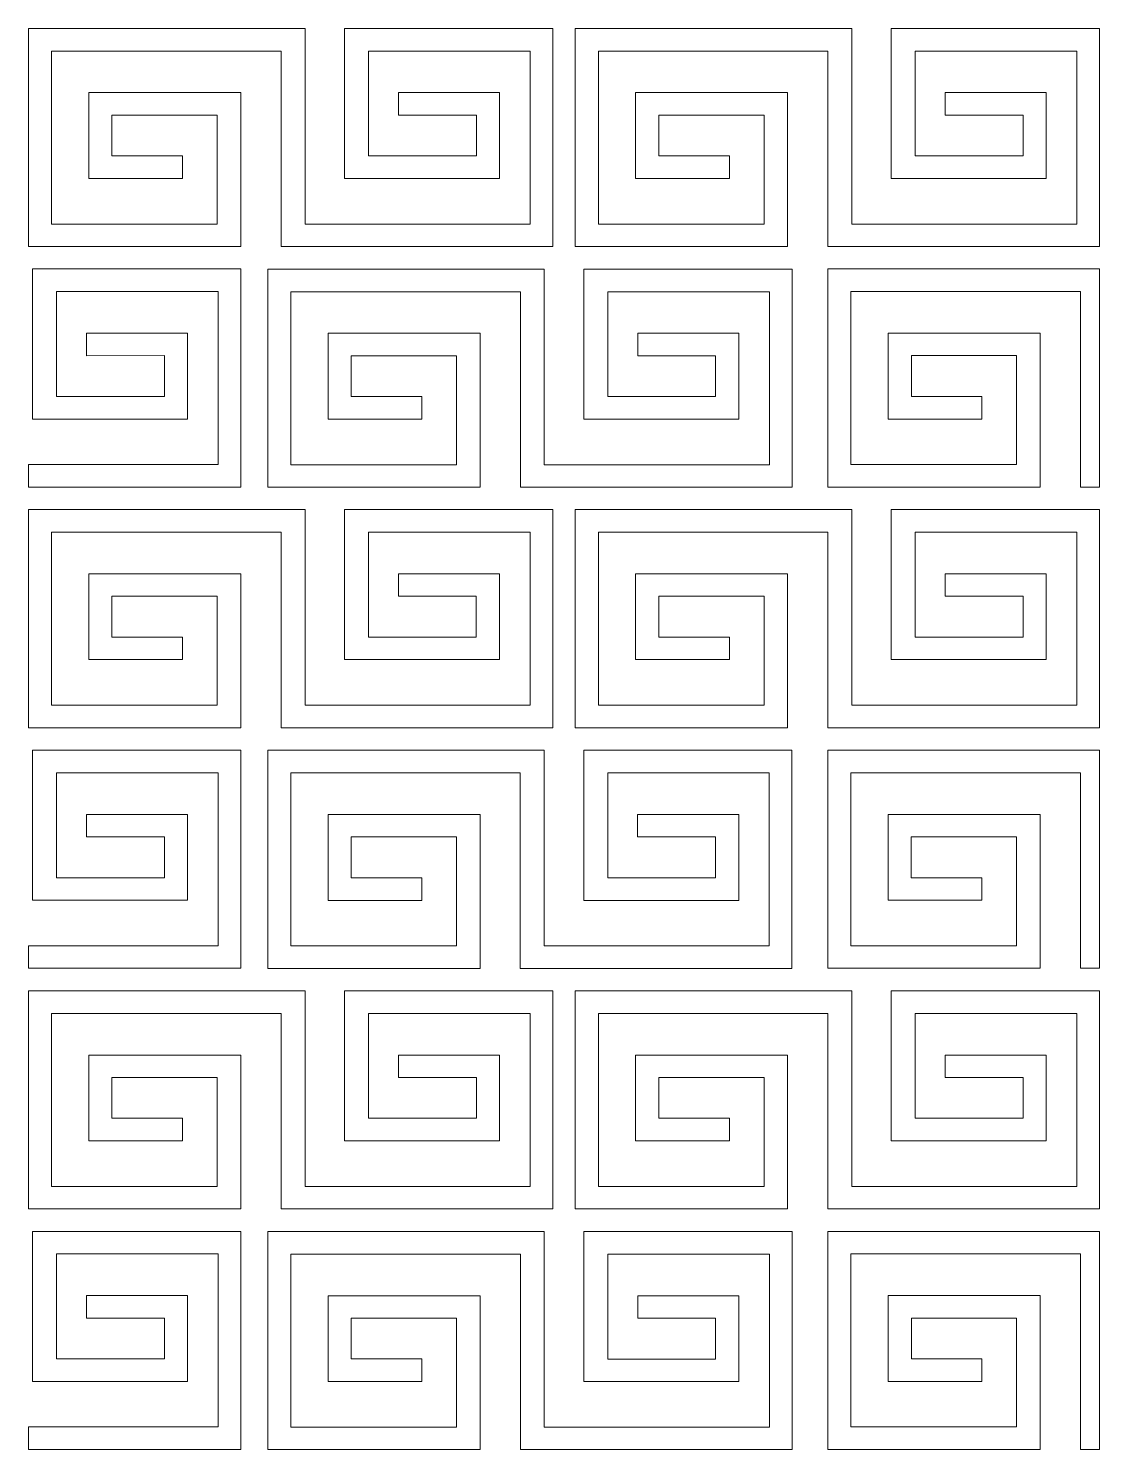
# Model space of a CAD drawing. Header units: centimetres. Extents: x -91 to 91, y -115 to 115.
# Drawn here: x 5.1 to 90.8, y 0.9 to 114.6 of the extents above; entities that cross this region are included whole.
import ezdxf

# ---------------------------------------------------------------- set-up
doc = ezdxf.new("R2010")
doc.units = ezdxf.units.CM
doc.header["$MEASUREMENT"] = 0
doc.layers.add('layer 1', color=7, linetype='Continuous')

msp = doc.modelspace()

# ---------------------------------------------------------------- linework, layer by layer
at = {"layer": 'layer 1', "color": 177, "lineweight": 9}
for points, knots in [([(17.47208, 102.60501), (17.47208, 102.60501), (17.47208, 104.40565), (17.47208, 104.40565), (17.47208, 104.40565), (17.47208, 104.40565), (11.82124, 104.40565), (11.82124, 104.40565), (11.82124, 104.40565), (11.82124, 104.40565), (11.82124, 107.67415), (11.82124, 107.67415), (11.82124, 107.67415), (11.82124, 107.67415), (20.24583, 107.67416), (20.24583, 107.67416), (20.24583, 107.67416), (20.24583, 107.67416), (20.24583, 98.95802), (20.24583, 98.95802), (20.24583, 98.95802), (20.24583, 98.95802), (6.99221, 98.95802), (6.99221, 98.95802), (6.99221, 98.95802), (6.99221, 98.95802), (6.99222, 112.80277), (6.99222, 112.80277), (6.99222, 112.80277), (6.99222, 112.80277), (25.34754, 112.80277), (25.34754, 112.80277), (25.34754, 112.80277), (25.34754, 112.80277), (25.34754, 97.15762), (25.34754, 97.15762), (25.34754, 97.15762), (25.34754, 97.15762), (47.07906, 97.15762), (47.07906, 97.15762), (47.07906, 97.15762), (47.07906, 97.15762), (47.07906, 114.60944), (47.07906, 114.60944), (47.07906, 114.60944), (47.07906, 114.60944), (30.41756, 114.60944), (30.41756, 114.60944), (30.41756, 114.60944), (30.41756, 114.60944), (30.41756, 102.60393), (30.41756, 102.60393), (30.41756, 102.60393), (30.41756, 102.60393), (42.81562, 102.60393), (42.81562, 102.60393), (42.81562, 102.60393), (42.81562, 102.60393), (42.81562, 109.47197), (42.81562, 109.47197), (42.81562, 109.47197), (42.81562, 109.47197), (34.73301, 109.47197), (34.73301, 109.47197), (34.73301, 109.47197), (34.73301, 109.47197), (34.73301, 107.67372), (34.73301, 107.67372), (34.73301, 107.67372), (34.73301, 107.67372), (40.96562, 107.67416), (40.96562, 107.67416), (40.96562, 107.67416), (40.96562, 107.67416), (40.96579, 104.4054), (40.96579, 104.4054), (40.96579, 104.4054), (40.96579, 104.4054), (32.3355, 104.4054), (32.3355, 104.4054), (32.3355, 104.4054), (32.3355, 104.4054), (32.33549, 112.80206), (32.33549, 112.80206), (32.33549, 112.80206), (32.33549, 112.80206), (45.2639, 112.80206), (45.2639, 112.80206), (45.2639, 112.80206), (45.2639, 112.80206), (45.26389, 98.95856), (45.26389, 98.95856), (45.26389, 98.95856), (45.26389, 98.95856), (27.26526, 98.95843), (27.26526, 98.95843), (27.26526, 98.95843), (27.26526, 98.95843), (27.26526, 114.60917), (27.26526, 114.60917), (27.26526, 114.60917), (27.26526, 114.60917), (5.14299, 114.60939), (5.14299, 114.60939), (5.14299, 114.60939), (5.14299, 114.60939), (5.14299, 97.16004), (5.14299, 97.16004), (5.14299, 97.16004), (5.14299, 97.16004), (22.12851, 97.15977), (22.12851, 97.15977), (22.12851, 97.15977), (22.12851, 97.15977), (22.12851, 109.47105), (22.12851, 109.47105), (22.12851, 109.47105), (22.12851, 109.47105), (9.97192, 109.47197), (9.97192, 109.47197), (9.97192, 109.47197), (9.97192, 109.47197), (9.97192, 102.60393), (9.97192, 102.60393), (9.97192, 102.60393), (9.97192, 102.60393), (17.47208, 102.60501), (17.47208, 102.60501)], [0, 0, 0, 0, 0.03030303, 0.03030303, 0.03030303, 0.03030303, 0.060606061, 0.060606061, 0.060606061, 0.060606061, 0.090909091, 0.090909091, 0.090909091, 0.090909091, 0.121212121, 0.121212121, 0.121212121, 0.121212121, 0.151515152, 0.151515152, 0.151515152, 0.151515152, 0.181818182, 0.181818182, 0.181818182, 0.181818182, 0.212121212, 0.212121212, 0.212121212, 0.212121212, 0.242424242, 0.242424242, 0.242424242, 0.242424242, 0.272727273, 0.272727273, 0.272727273, 0.272727273, 0.303030303, 0.303030303, 0.303030303, 0.303030303, 0.333333333, 0.333333333, 0.333333333, 0.333333333, 0.363636364, 0.363636364, 0.363636364, 0.363636364, 0.393939394, 0.393939394, 0.393939394, 0.393939394, 0.424242424, 0.424242424, 0.424242424, 0.424242424, 0.454545455, 0.454545455, 0.454545455, 0.454545455, 0.484848485, 0.484848485, 0.484848485, 0.484848485, 0.515151515, 0.515151515, 0.515151515, 0.515151515, 0.545454545, 0.545454545, 0.545454545, 0.545454545, 0.575757576, 0.575757576, 0.575757576, 0.575757576, 0.606060606, 0.606060606, 0.606060606, 0.606060606, 0.636363636, 0.636363636, 0.636363636, 0.636363636, 0.666666667, 0.666666667, 0.666666667, 0.666666667, 0.696969697, 0.696969697, 0.696969697, 0.696969697, 0.727272727, 0.727272727, 0.727272727, 0.727272727, 0.757575758, 0.757575758, 0.757575758, 0.757575758, 0.787878788, 0.787878788, 0.787878788, 0.787878788, 0.818181818, 0.818181818, 0.818181818, 0.818181818, 0.848484848, 0.848484848, 0.848484848, 0.848484848, 0.878787879, 0.878787879, 0.878787879, 0.878787879, 0.909090909, 0.909090909, 0.909090909, 0.909090909, 0.939393939, 0.939393939, 0.939393939, 0.939393939, 1, 1, 1, 1]), ([(61.20765, 102.60501), (61.20765, 102.60501), (61.20765, 104.40565), (61.20765, 104.40565), (61.20765, 104.40565), (61.20765, 104.40565), (55.55681, 104.40565), (55.55681, 104.40565), (55.55681, 104.40565), (55.55681, 104.40565), (55.55681, 107.67415), (55.55681, 107.67415), (55.55681, 107.67415), (55.55681, 107.67415), (63.9814, 107.67416), (63.9814, 107.67416), (63.9814, 107.67416), (63.9814, 107.67416), (63.9814, 98.95802), (63.9814, 98.95802), (63.9814, 98.95802), (63.9814, 98.95802), (50.72778, 98.95802), (50.72778, 98.95802), (50.72778, 98.95802), (50.72778, 98.95802), (50.72779, 112.80277), (50.72779, 112.80277), (50.72779, 112.80277), (50.72779, 112.80277), (69.08311, 112.80277), (69.08311, 112.80277), (69.08311, 112.80277), (69.08311, 112.80277), (69.08311, 97.15762), (69.08311, 97.15762), (69.08311, 97.15762), (69.08311, 97.15762), (90.81463, 97.15762), (90.81463, 97.15762), (90.81463, 97.15762), (90.81463, 97.15762), (90.81463, 114.60944), (90.81463, 114.60944), (90.81463, 114.60944), (90.81463, 114.60944), (74.15313, 114.60944), (74.15313, 114.60944), (74.15313, 114.60944), (74.15313, 114.60944), (74.15313, 102.60393), (74.15313, 102.60393), (74.15313, 102.60393), (74.15313, 102.60393), (86.55119, 102.60393), (86.55119, 102.60393), (86.55119, 102.60393), (86.55119, 102.60393), (86.55119, 109.47197), (86.55119, 109.47197), (86.55119, 109.47197), (86.55119, 109.47197), (78.46858, 109.47197), (78.46858, 109.47197), (78.46858, 109.47197), (78.46858, 109.47197), (78.46858, 107.67372), (78.46858, 107.67372), (78.46858, 107.67372), (78.46858, 107.67372), (84.70119, 107.67416), (84.70119, 107.67416), (84.70119, 107.67416), (84.70119, 107.67416), (84.70136, 104.4054), (84.70136, 104.4054), (84.70136, 104.4054), (84.70136, 104.4054), (76.07107, 104.4054), (76.07107, 104.4054), (76.07107, 104.4054), (76.07107, 104.4054), (76.07106, 112.80206), (76.07106, 112.80206), (76.07106, 112.80206), (76.07106, 112.80206), (88.99947, 112.80206), (88.99947, 112.80206), (88.99947, 112.80206), (88.99947, 112.80206), (88.99946, 98.95856), (88.99946, 98.95856), (88.99946, 98.95856), (88.99946, 98.95856), (71.00083, 98.95843), (71.00083, 98.95843), (71.00083, 98.95843), (71.00083, 98.95843), (71.00083, 114.60917), (71.00083, 114.60917), (71.00083, 114.60917), (71.00083, 114.60917), (48.87856, 114.60939), (48.87856, 114.60939), (48.87856, 114.60939), (48.87856, 114.60939), (48.87856, 97.16004), (48.87856, 97.16004), (48.87856, 97.16004), (48.87856, 97.16004), (65.86408, 97.15977), (65.86408, 97.15977), (65.86408, 97.15977), (65.86408, 97.15977), (65.86408, 109.47105), (65.86408, 109.47105), (65.86408, 109.47105), (65.86408, 109.47105), (53.70749, 109.47197), (53.70749, 109.47197), (53.70749, 109.47197), (53.70749, 109.47197), (53.70749, 102.60393), (53.70749, 102.60393), (53.70749, 102.60393), (53.70749, 102.60393), (61.20765, 102.60501), (61.20765, 102.60501)], [0, 0, 0, 0, 0.03030303, 0.03030303, 0.03030303, 0.03030303, 0.060606061, 0.060606061, 0.060606061, 0.060606061, 0.090909091, 0.090909091, 0.090909091, 0.090909091, 0.121212121, 0.121212121, 0.121212121, 0.121212121, 0.151515152, 0.151515152, 0.151515152, 0.151515152, 0.181818182, 0.181818182, 0.181818182, 0.181818182, 0.212121212, 0.212121212, 0.212121212, 0.212121212, 0.242424242, 0.242424242, 0.242424242, 0.242424242, 0.272727273, 0.272727273, 0.272727273, 0.272727273, 0.303030303, 0.303030303, 0.303030303, 0.303030303, 0.333333333, 0.333333333, 0.333333333, 0.333333333, 0.363636364, 0.363636364, 0.363636364, 0.363636364, 0.393939394, 0.393939394, 0.393939394, 0.393939394, 0.424242424, 0.424242424, 0.424242424, 0.424242424, 0.454545455, 0.454545455, 0.454545455, 0.454545455, 0.484848485, 0.484848485, 0.484848485, 0.484848485, 0.515151515, 0.515151515, 0.515151515, 0.515151515, 0.545454545, 0.545454545, 0.545454545, 0.545454545, 0.575757576, 0.575757576, 0.575757576, 0.575757576, 0.606060606, 0.606060606, 0.606060606, 0.606060606, 0.636363636, 0.636363636, 0.636363636, 0.636363636, 0.666666667, 0.666666667, 0.666666667, 0.666666667, 0.696969697, 0.696969697, 0.696969697, 0.696969697, 0.727272727, 0.727272727, 0.727272727, 0.727272727, 0.757575758, 0.757575758, 0.757575758, 0.757575758, 0.787878788, 0.787878788, 0.787878788, 0.787878788, 0.818181818, 0.818181818, 0.818181818, 0.818181818, 0.848484848, 0.848484848, 0.848484848, 0.848484848, 0.878787879, 0.878787879, 0.878787879, 0.878787879, 0.909090909, 0.909090909, 0.909090909, 0.909090909, 0.939393939, 0.939393939, 0.939393939, 0.939393939, 1, 1, 1, 1]), ([(5.14661, 79.70929), (5.14661, 79.70929), (5.14505, 77.89907), (5.14505, 77.89907), (5.14505, 77.89907), (5.14505, 77.89907), (22.13826, 77.90727), (22.13826, 77.90727), (22.13826, 77.90727), (22.13826, 77.90727), (22.13826, 95.35909), (22.13826, 95.35909), (22.13826, 95.35909), (22.13826, 95.35909), (5.47676, 95.35909), (5.47676, 95.35909), (5.47676, 95.35909), (5.47676, 95.35909), (5.47676, 83.35358), (5.47676, 83.35358), (5.47676, 83.35358), (5.47676, 83.35358), (17.87482, 83.35358), (17.87482, 83.35358), (17.87482, 83.35358), (17.87482, 83.35358), (17.87482, 90.22162), (17.87482, 90.22162), (17.87482, 90.22162), (17.87482, 90.22162), (9.79221, 90.22162), (9.79221, 90.22162), (9.79221, 90.22162), (9.79221, 90.22162), (9.79221, 88.42337), (9.79221, 88.42337), (9.79221, 88.42337), (9.79221, 88.42337), (16.02482, 88.42381), (16.02482, 88.42381), (16.02482, 88.42381), (16.02482, 88.42381), (16.02499, 85.15505), (16.02499, 85.15505), (16.02499, 85.15505), (16.02499, 85.15505), (7.3947, 85.15505), (7.3947, 85.15505), (7.3947, 85.15505), (7.3947, 85.15505), (7.39469, 93.55171), (7.39469, 93.55171), (7.39469, 93.55171), (7.39469, 93.55171), (20.3231, 93.55171), (20.3231, 93.55171), (20.3231, 93.55171), (20.3231, 93.55171), (20.32309, 79.70821), (20.32309, 79.70821), (20.32309, 79.70821), (20.32309, 79.70821), (5.14661, 79.70929), (5.14661, 79.70929)], [0, 0, 0, 0, 0.058823529, 0.058823529, 0.058823529, 0.058823529, 0.117647059, 0.117647059, 0.117647059, 0.117647059, 0.176470588, 0.176470588, 0.176470588, 0.176470588, 0.235294118, 0.235294118, 0.235294118, 0.235294118, 0.294117647, 0.294117647, 0.294117647, 0.294117647, 0.352941176, 0.352941176, 0.352941176, 0.352941176, 0.411764706, 0.411764706, 0.411764706, 0.411764706, 0.470588235, 0.470588235, 0.470588235, 0.470588235, 0.529411765, 0.529411765, 0.529411765, 0.529411765, 0.588235294, 0.588235294, 0.588235294, 0.588235294, 0.647058824, 0.647058824, 0.647058824, 0.647058824, 0.705882353, 0.705882353, 0.705882353, 0.705882353, 0.764705882, 0.764705882, 0.764705882, 0.764705882, 0.823529412, 0.823529412, 0.823529412, 0.823529412, 0.882352941, 0.882352941, 0.882352941, 0.882352941, 1, 1, 1, 1]), ([(36.60995, 83.34578), (36.60995, 83.34578), (36.60995, 85.14642), (36.60995, 85.14642), (36.60995, 85.14642), (36.60995, 85.14642), (30.95911, 85.14642), (30.95911, 85.14642), (30.95911, 85.14642), (30.95911, 85.14642), (30.95911, 88.41492), (30.95911, 88.41492), (30.95911, 88.41492), (30.95911, 88.41492), (39.3837, 88.41493), (39.3837, 88.41493), (39.3837, 88.41493), (39.3837, 88.41493), (39.3837, 79.69879), (39.3837, 79.69879), (39.3837, 79.69879), (39.3837, 79.69879), (26.13008, 79.69879), (26.13008, 79.69879), (26.13008, 79.69879), (26.13008, 79.69879), (26.13009, 93.54354), (26.13009, 93.54354), (26.13009, 93.54354), (26.13009, 93.54354), (44.48541, 93.54354), (44.48541, 93.54354), (44.48541, 93.54354), (44.48541, 93.54354), (44.48541, 77.89839), (44.48541, 77.89839), (44.48541, 77.89839), (44.48541, 77.89839), (66.21693, 77.89839), (66.21693, 77.89839), (66.21693, 77.89839), (66.21693, 77.89839), (66.21693, 95.35021), (66.21693, 95.35021), (66.21693, 95.35021), (66.21693, 95.35021), (49.55543, 95.35021), (49.55543, 95.35021), (49.55543, 95.35021), (49.55543, 95.35021), (49.55543, 83.3447), (49.55543, 83.3447), (49.55543, 83.3447), (49.55543, 83.3447), (61.95349, 83.3447), (61.95349, 83.3447), (61.95349, 83.3447), (61.95349, 83.3447), (61.95349, 90.21274), (61.95349, 90.21274), (61.95349, 90.21274), (61.95349, 90.21274), (53.87088, 90.21274), (53.87088, 90.21274), (53.87088, 90.21274), (53.87088, 90.21274), (53.87088, 88.41449), (53.87088, 88.41449), (53.87088, 88.41449), (53.87088, 88.41449), (60.10349, 88.41493), (60.10349, 88.41493), (60.10349, 88.41493), (60.10349, 88.41493), (60.10366, 85.14617), (60.10366, 85.14617), (60.10366, 85.14617), (60.10366, 85.14617), (51.47337, 85.14617), (51.47337, 85.14617), (51.47337, 85.14617), (51.47337, 85.14617), (51.47336, 93.54283), (51.47336, 93.54283), (51.47336, 93.54283), (51.47336, 93.54283), (64.40177, 93.54283), (64.40177, 93.54283), (64.40177, 93.54283), (64.40177, 93.54283), (64.40176, 79.69933), (64.40176, 79.69933), (64.40176, 79.69933), (64.40176, 79.69933), (46.40313, 79.6992), (46.40313, 79.6992), (46.40313, 79.6992), (46.40313, 79.6992), (46.40313, 95.34994), (46.40313, 95.34994), (46.40313, 95.34994), (46.40313, 95.34994), (24.28086, 95.35016), (24.28086, 95.35016), (24.28086, 95.35016), (24.28086, 95.35016), (24.28086, 77.90081), (24.28086, 77.90081), (24.28086, 77.90081), (24.28086, 77.90081), (41.26638, 77.90054), (41.26638, 77.90054), (41.26638, 77.90054), (41.26638, 77.90054), (41.26638, 90.21182), (41.26638, 90.21182), (41.26638, 90.21182), (41.26638, 90.21182), (29.10979, 90.21274), (29.10979, 90.21274), (29.10979, 90.21274), (29.10979, 90.21274), (29.10979, 83.3447), (29.10979, 83.3447), (29.10979, 83.3447), (29.10979, 83.3447), (36.60995, 83.34578), (36.60995, 83.34578)], [0, 0, 0, 0, 0.03030303, 0.03030303, 0.03030303, 0.03030303, 0.060606061, 0.060606061, 0.060606061, 0.060606061, 0.090909091, 0.090909091, 0.090909091, 0.090909091, 0.121212121, 0.121212121, 0.121212121, 0.121212121, 0.151515152, 0.151515152, 0.151515152, 0.151515152, 0.181818182, 0.181818182, 0.181818182, 0.181818182, 0.212121212, 0.212121212, 0.212121212, 0.212121212, 0.242424242, 0.242424242, 0.242424242, 0.242424242, 0.272727273, 0.272727273, 0.272727273, 0.272727273, 0.303030303, 0.303030303, 0.303030303, 0.303030303, 0.333333333, 0.333333333, 0.333333333, 0.333333333, 0.363636364, 0.363636364, 0.363636364, 0.363636364, 0.393939394, 0.393939394, 0.393939394, 0.393939394, 0.424242424, 0.424242424, 0.424242424, 0.424242424, 0.454545455, 0.454545455, 0.454545455, 0.454545455, 0.484848485, 0.484848485, 0.484848485, 0.484848485, 0.515151515, 0.515151515, 0.515151515, 0.515151515, 0.545454545, 0.545454545, 0.545454545, 0.545454545, 0.575757576, 0.575757576, 0.575757576, 0.575757576, 0.606060606, 0.606060606, 0.606060606, 0.606060606, 0.636363636, 0.636363636, 0.636363636, 0.636363636, 0.666666667, 0.666666667, 0.666666667, 0.666666667, 0.696969697, 0.696969697, 0.696969697, 0.696969697, 0.727272727, 0.727272727, 0.727272727, 0.727272727, 0.757575758, 0.757575758, 0.757575758, 0.757575758, 0.787878788, 0.787878788, 0.787878788, 0.787878788, 0.818181818, 0.818181818, 0.818181818, 0.818181818, 0.848484848, 0.848484848, 0.848484848, 0.848484848, 0.878787879, 0.878787879, 0.878787879, 0.878787879, 0.909090909, 0.909090909, 0.909090909, 0.909090909, 0.939393939, 0.939393939, 0.939393939, 0.939393939, 1, 1, 1, 1]), ([(90.81513, 95.35887), (90.81513, 95.35887), (69.0813, 95.35909), (69.0813, 95.35909), (69.0813, 95.35909), (69.0813, 95.35909), (69.0813, 77.90974), (69.0813, 77.90974), (69.0813, 77.90974), (69.0813, 77.90974), (86.06682, 77.90947), (86.06682, 77.90947), (86.06682, 77.90947), (86.06682, 77.90947), (86.06682, 90.22075), (86.06682, 90.22075), (86.06682, 90.22075), (86.06682, 90.22075), (73.91023, 90.22167), (73.91023, 90.22167), (73.91023, 90.22167), (73.91023, 90.22167), (73.91023, 83.35363), (73.91023, 83.35363), (73.91023, 83.35363), (73.91023, 83.35363), (81.41039, 83.35471), (81.41039, 83.35471), (81.41039, 83.35471), (81.41039, 83.35471), (81.41039, 85.15535), (81.41039, 85.15535), (81.41039, 85.15535), (81.41039, 85.15535), (75.75955, 85.15535), (75.75955, 85.15535), (75.75955, 85.15535), (75.75955, 85.15535), (75.75955, 88.42385), (75.75955, 88.42385), (75.75955, 88.42385), (75.75955, 88.42385), (84.18414, 88.42386), (84.18414, 88.42386), (84.18414, 88.42386), (84.18414, 88.42386), (84.18414, 79.70772), (84.18414, 79.70772), (84.18414, 79.70772), (84.18414, 79.70772), (70.93052, 79.70772), (70.93052, 79.70772), (70.93052, 79.70772), (70.93052, 79.70772), (70.93053, 93.55247), (70.93053, 93.55247), (70.93053, 93.55247), (70.93053, 93.55247), (89.28585, 93.55247), (89.28585, 93.55247), (89.28585, 93.55247), (89.28585, 93.55247), (89.28585, 77.90732), (89.28585, 77.90732), (89.28585, 77.90732), (89.28585, 77.90732), (90.81463, 77.90732), (90.81463, 77.90732), (90.81463, 77.90732), (90.81463, 77.90732), (90.81513, 95.35887), (90.81513, 95.35887)], [0, 0, 0, 0, 0.052631579, 0.052631579, 0.052631579, 0.052631579, 0.105263158, 0.105263158, 0.105263158, 0.105263158, 0.157894737, 0.157894737, 0.157894737, 0.157894737, 0.210526316, 0.210526316, 0.210526316, 0.210526316, 0.263157895, 0.263157895, 0.263157895, 0.263157895, 0.315789474, 0.315789474, 0.315789474, 0.315789474, 0.368421053, 0.368421053, 0.368421053, 0.368421053, 0.421052632, 0.421052632, 0.421052632, 0.421052632, 0.473684211, 0.473684211, 0.473684211, 0.473684211, 0.526315789, 0.526315789, 0.526315789, 0.526315789, 0.578947368, 0.578947368, 0.578947368, 0.578947368, 0.631578947, 0.631578947, 0.631578947, 0.631578947, 0.684210526, 0.684210526, 0.684210526, 0.684210526, 0.736842105, 0.736842105, 0.736842105, 0.736842105, 0.789473684, 0.789473684, 0.789473684, 0.789473684, 0.842105263, 0.842105263, 0.842105263, 0.842105263, 0.894736842, 0.894736842, 0.894736842, 0.894736842, 1, 1, 1, 1]), ([(17.46894, 64.09899), (17.46894, 64.09899), (17.46894, 65.89963), (17.46894, 65.89963), (17.46894, 65.89963), (17.46894, 65.89963), (11.8181, 65.89963), (11.8181, 65.89963), (11.8181, 65.89963), (11.8181, 65.89963), (11.8181, 69.16813), (11.8181, 69.16813), (11.8181, 69.16813), (11.8181, 69.16813), (20.24269, 69.16814), (20.24269, 69.16814), (20.24269, 69.16814), (20.24269, 69.16814), (20.24269, 60.452), (20.24269, 60.452), (20.24269, 60.452), (20.24269, 60.452), (6.98907, 60.452), (6.98907, 60.452), (6.98907, 60.452), (6.98907, 60.452), (6.98908, 74.29675), (6.98908, 74.29675), (6.98908, 74.29675), (6.98908, 74.29675), (25.3444, 74.29675), (25.3444, 74.29675), (25.3444, 74.29675), (25.3444, 74.29675), (25.3444, 58.6516), (25.3444, 58.6516), (25.3444, 58.6516), (25.3444, 58.6516), (47.07592, 58.6516), (47.07592, 58.6516), (47.07592, 58.6516), (47.07592, 58.6516), (47.07592, 76.10342), (47.07592, 76.10342), (47.07592, 76.10342), (47.07592, 76.10342), (30.41442, 76.10342), (30.41442, 76.10342), (30.41442, 76.10342), (30.41442, 76.10342), (30.41442, 64.09791), (30.41442, 64.09791), (30.41442, 64.09791), (30.41442, 64.09791), (42.81248, 64.09791), (42.81248, 64.09791), (42.81248, 64.09791), (42.81248, 64.09791), (42.81248, 70.96595), (42.81248, 70.96595), (42.81248, 70.96595), (42.81248, 70.96595), (34.72987, 70.96595), (34.72987, 70.96595), (34.72987, 70.96595), (34.72987, 70.96595), (34.72987, 69.1677), (34.72987, 69.1677), (34.72987, 69.1677), (34.72987, 69.1677), (40.96248, 69.16814), (40.96248, 69.16814), (40.96248, 69.16814), (40.96248, 69.16814), (40.96265, 65.89938), (40.96265, 65.89938), (40.96265, 65.89938), (40.96265, 65.89938), (32.33236, 65.89938), (32.33236, 65.89938), (32.33236, 65.89938), (32.33236, 65.89938), (32.33235, 74.29604), (32.33235, 74.29604), (32.33235, 74.29604), (32.33235, 74.29604), (45.26076, 74.29604), (45.26076, 74.29604), (45.26076, 74.29604), (45.26076, 74.29604), (45.26075, 60.45254), (45.26075, 60.45254), (45.26075, 60.45254), (45.26075, 60.45254), (27.26212, 60.45241), (27.26212, 60.45241), (27.26212, 60.45241), (27.26212, 60.45241), (27.26212, 76.10315), (27.26212, 76.10315), (27.26212, 76.10315), (27.26212, 76.10315), (5.13985, 76.10337), (5.13985, 76.10337), (5.13985, 76.10337), (5.13985, 76.10337), (5.13985, 58.65402), (5.13985, 58.65402), (5.13985, 58.65402), (5.13985, 58.65402), (22.12537, 58.65375), (22.12537, 58.65375), (22.12537, 58.65375), (22.12537, 58.65375), (22.12537, 70.96503), (22.12537, 70.96503), (22.12537, 70.96503), (22.12537, 70.96503), (9.96878, 70.96595), (9.96878, 70.96595), (9.96878, 70.96595), (9.96878, 70.96595), (9.96878, 64.09791), (9.96878, 64.09791), (9.96878, 64.09791), (9.96878, 64.09791), (17.46894, 64.09899), (17.46894, 64.09899)], [0, 0, 0, 0, 0.03030303, 0.03030303, 0.03030303, 0.03030303, 0.060606061, 0.060606061, 0.060606061, 0.060606061, 0.090909091, 0.090909091, 0.090909091, 0.090909091, 0.121212121, 0.121212121, 0.121212121, 0.121212121, 0.151515152, 0.151515152, 0.151515152, 0.151515152, 0.181818182, 0.181818182, 0.181818182, 0.181818182, 0.212121212, 0.212121212, 0.212121212, 0.212121212, 0.242424242, 0.242424242, 0.242424242, 0.242424242, 0.272727273, 0.272727273, 0.272727273, 0.272727273, 0.303030303, 0.303030303, 0.303030303, 0.303030303, 0.333333333, 0.333333333, 0.333333333, 0.333333333, 0.363636364, 0.363636364, 0.363636364, 0.363636364, 0.393939394, 0.393939394, 0.393939394, 0.393939394, 0.424242424, 0.424242424, 0.424242424, 0.424242424, 0.454545455, 0.454545455, 0.454545455, 0.454545455, 0.484848485, 0.484848485, 0.484848485, 0.484848485, 0.515151515, 0.515151515, 0.515151515, 0.515151515, 0.545454545, 0.545454545, 0.545454545, 0.545454545, 0.575757576, 0.575757576, 0.575757576, 0.575757576, 0.606060606, 0.606060606, 0.606060606, 0.606060606, 0.636363636, 0.636363636, 0.636363636, 0.636363636, 0.666666667, 0.666666667, 0.666666667, 0.666666667, 0.696969697, 0.696969697, 0.696969697, 0.696969697, 0.727272727, 0.727272727, 0.727272727, 0.727272727, 0.757575758, 0.757575758, 0.757575758, 0.757575758, 0.787878788, 0.787878788, 0.787878788, 0.787878788, 0.818181818, 0.818181818, 0.818181818, 0.818181818, 0.848484848, 0.848484848, 0.848484848, 0.848484848, 0.878787879, 0.878787879, 0.878787879, 0.878787879, 0.909090909, 0.909090909, 0.909090909, 0.909090909, 0.939393939, 0.939393939, 0.939393939, 0.939393939, 1, 1, 1, 1]), ([(61.20451, 64.09899), (61.20451, 64.09899), (61.20451, 65.89963), (61.20451, 65.89963), (61.20451, 65.89963), (61.20451, 65.89963), (55.55367, 65.89963), (55.55367, 65.89963), (55.55367, 65.89963), (55.55367, 65.89963), (55.55367, 69.16813), (55.55367, 69.16813), (55.55367, 69.16813), (55.55367, 69.16813), (63.97826, 69.16814), (63.97826, 69.16814), (63.97826, 69.16814), (63.97826, 69.16814), (63.97826, 60.452), (63.97826, 60.452), (63.97826, 60.452), (63.97826, 60.452), (50.72464, 60.452), (50.72464, 60.452), (50.72464, 60.452), (50.72464, 60.452), (50.72465, 74.29675), (50.72465, 74.29675), (50.72465, 74.29675), (50.72465, 74.29675), (69.07997, 74.29675), (69.07997, 74.29675), (69.07997, 74.29675), (69.07997, 74.29675), (69.07997, 58.6516), (69.07997, 58.6516), (69.07997, 58.6516), (69.07997, 58.6516), (90.81149, 58.6516), (90.81149, 58.6516), (90.81149, 58.6516), (90.81149, 58.6516), (90.81149, 76.10342), (90.81149, 76.10342), (90.81149, 76.10342), (90.81149, 76.10342), (74.14999, 76.10342), (74.14999, 76.10342), (74.14999, 76.10342), (74.14999, 76.10342), (74.14999, 64.09791), (74.14999, 64.09791), (74.14999, 64.09791), (74.14999, 64.09791), (86.54805, 64.09791), (86.54805, 64.09791), (86.54805, 64.09791), (86.54805, 64.09791), (86.54805, 70.96595), (86.54805, 70.96595), (86.54805, 70.96595), (86.54805, 70.96595), (78.46544, 70.96595), (78.46544, 70.96595), (78.46544, 70.96595), (78.46544, 70.96595), (78.46544, 69.1677), (78.46544, 69.1677), (78.46544, 69.1677), (78.46544, 69.1677), (84.69805, 69.16814), (84.69805, 69.16814), (84.69805, 69.16814), (84.69805, 69.16814), (84.69822, 65.89938), (84.69822, 65.89938), (84.69822, 65.89938), (84.69822, 65.89938), (76.06793, 65.89938), (76.06793, 65.89938), (76.06793, 65.89938), (76.06793, 65.89938), (76.06792, 74.29604), (76.06792, 74.29604), (76.06792, 74.29604), (76.06792, 74.29604), (88.99633, 74.29604), (88.99633, 74.29604), (88.99633, 74.29604), (88.99633, 74.29604), (88.99632, 60.45254), (88.99632, 60.45254), (88.99632, 60.45254), (88.99632, 60.45254), (70.99769, 60.45241), (70.99769, 60.45241), (70.99769, 60.45241), (70.99769, 60.45241), (70.99769, 76.10315), (70.99769, 76.10315), (70.99769, 76.10315), (70.99769, 76.10315), (48.87542, 76.10337), (48.87542, 76.10337), (48.87542, 76.10337), (48.87542, 76.10337), (48.87542, 58.65402), (48.87542, 58.65402), (48.87542, 58.65402), (48.87542, 58.65402), (65.86094, 58.65375), (65.86094, 58.65375), (65.86094, 58.65375), (65.86094, 58.65375), (65.86094, 70.96503), (65.86094, 70.96503), (65.86094, 70.96503), (65.86094, 70.96503), (53.70435, 70.96595), (53.70435, 70.96595), (53.70435, 70.96595), (53.70435, 70.96595), (53.70435, 64.09791), (53.70435, 64.09791), (53.70435, 64.09791), (53.70435, 64.09791), (61.20451, 64.09899), (61.20451, 64.09899)], [0, 0, 0, 0, 0.03030303, 0.03030303, 0.03030303, 0.03030303, 0.060606061, 0.060606061, 0.060606061, 0.060606061, 0.090909091, 0.090909091, 0.090909091, 0.090909091, 0.121212121, 0.121212121, 0.121212121, 0.121212121, 0.151515152, 0.151515152, 0.151515152, 0.151515152, 0.181818182, 0.181818182, 0.181818182, 0.181818182, 0.212121212, 0.212121212, 0.212121212, 0.212121212, 0.242424242, 0.242424242, 0.242424242, 0.242424242, 0.272727273, 0.272727273, 0.272727273, 0.272727273, 0.303030303, 0.303030303, 0.303030303, 0.303030303, 0.333333333, 0.333333333, 0.333333333, 0.333333333, 0.363636364, 0.363636364, 0.363636364, 0.363636364, 0.393939394, 0.393939394, 0.393939394, 0.393939394, 0.424242424, 0.424242424, 0.424242424, 0.424242424, 0.454545455, 0.454545455, 0.454545455, 0.454545455, 0.484848485, 0.484848485, 0.484848485, 0.484848485, 0.515151515, 0.515151515, 0.515151515, 0.515151515, 0.545454545, 0.545454545, 0.545454545, 0.545454545, 0.575757576, 0.575757576, 0.575757576, 0.575757576, 0.606060606, 0.606060606, 0.606060606, 0.606060606, 0.636363636, 0.636363636, 0.636363636, 0.636363636, 0.666666667, 0.666666667, 0.666666667, 0.666666667, 0.696969697, 0.696969697, 0.696969697, 0.696969697, 0.727272727, 0.727272727, 0.727272727, 0.727272727, 0.757575758, 0.757575758, 0.757575758, 0.757575758, 0.787878788, 0.787878788, 0.787878788, 0.787878788, 0.818181818, 0.818181818, 0.818181818, 0.818181818, 0.848484848, 0.848484848, 0.848484848, 0.848484848, 0.878787879, 0.878787879, 0.878787879, 0.878787879, 0.909090909, 0.909090909, 0.909090909, 0.909090909, 0.939393939, 0.939393939, 0.939393939, 0.939393939, 1, 1, 1, 1]), ([(5.14452, 41.20222), (5.14452, 41.20222), (20.31995, 41.20219), (20.31995, 41.20219), (20.31995, 41.20219), (20.31995, 41.20219), (20.31996, 55.04569), (20.31996, 55.04569), (20.31996, 55.04569), (20.31996, 55.04569), (7.39155, 55.04569), (7.39155, 55.04569), (7.39155, 55.04569), (7.39155, 55.04569), (7.39156, 46.64903), (7.39156, 46.64903), (7.39156, 46.64903), (7.39156, 46.64903), (16.02185, 46.64903), (16.02185, 46.64903), (16.02185, 46.64903), (16.02185, 46.64903), (16.02168, 49.91779), (16.02168, 49.91779), (16.02168, 49.91779), (16.02168, 49.91779), (9.78907, 49.91735), (9.78907, 49.91735), (9.78907, 49.91735), (9.78907, 49.91735), (9.78907, 51.7156), (9.78907, 51.7156), (9.78907, 51.7156), (9.78907, 51.7156), (17.87168, 51.7156), (17.87168, 51.7156), (17.87168, 51.7156), (17.87168, 51.7156), (17.87168, 44.84756), (17.87168, 44.84756), (17.87168, 44.84756), (17.87168, 44.84756), (5.47362, 44.84756), (5.47362, 44.84756), (5.47362, 44.84756), (5.47362, 44.84756), (5.47362, 56.85307), (5.47362, 56.85307), (5.47362, 56.85307), (5.47362, 56.85307), (22.13512, 56.85307), (22.13512, 56.85307), (22.13512, 56.85307), (22.13512, 56.85307), (22.13512, 39.40125), (22.13512, 39.40125), (22.13512, 39.40125), (22.13512, 39.40125), (5.14452, 39.4012), (5.14452, 39.4012), (5.14452, 39.4012), (5.14452, 39.4012), (5.14452, 41.20222), (5.14452, 41.20222)], [0, 0, 0, 0, 0.058823529, 0.058823529, 0.058823529, 0.058823529, 0.117647059, 0.117647059, 0.117647059, 0.117647059, 0.176470588, 0.176470588, 0.176470588, 0.176470588, 0.235294118, 0.235294118, 0.235294118, 0.235294118, 0.294117647, 0.294117647, 0.294117647, 0.294117647, 0.352941176, 0.352941176, 0.352941176, 0.352941176, 0.411764706, 0.411764706, 0.411764706, 0.411764706, 0.470588235, 0.470588235, 0.470588235, 0.470588235, 0.529411765, 0.529411765, 0.529411765, 0.529411765, 0.588235294, 0.588235294, 0.588235294, 0.588235294, 0.647058824, 0.647058824, 0.647058824, 0.647058824, 0.705882353, 0.705882353, 0.705882353, 0.705882353, 0.764705882, 0.764705882, 0.764705882, 0.764705882, 0.823529412, 0.823529412, 0.823529412, 0.823529412, 0.882352941, 0.882352941, 0.882352941, 0.882352941, 1, 1, 1, 1]), ([(36.60681, 44.83976), (36.60681, 44.83976), (36.60681, 46.6404), (36.60681, 46.6404), (36.60681, 46.6404), (36.60681, 46.6404), (30.95597, 46.6404), (30.95597, 46.6404), (30.95597, 46.6404), (30.95597, 46.6404), (30.95597, 49.9089), (30.95597, 49.9089), (30.95597, 49.9089), (30.95597, 49.9089), (39.38056, 49.90891), (39.38056, 49.90891), (39.38056, 49.90891), (39.38056, 49.90891), (39.38056, 41.19277), (39.38056, 41.19277), (39.38056, 41.19277), (39.38056, 41.19277), (26.12694, 41.19277), (26.12694, 41.19277), (26.12694, 41.19277), (26.12694, 41.19277), (26.12695, 55.03752), (26.12695, 55.03752), (26.12695, 55.03752), (26.12695, 55.03752), (44.48227, 55.03752), (44.48227, 55.03752), (44.48227, 55.03752), (44.48227, 55.03752), (44.48227, 39.39237), (44.48227, 39.39237), (44.48227, 39.39237), (44.48227, 39.39237), (66.21379, 39.39237), (66.21379, 39.39237), (66.21379, 39.39237), (66.21379, 39.39237), (66.21379, 56.84419), (66.21379, 56.84419), (66.21379, 56.84419), (66.21379, 56.84419), (49.55229, 56.84419), (49.55229, 56.84419), (49.55229, 56.84419), (49.55229, 56.84419), (49.55229, 44.83868), (49.55229, 44.83868), (49.55229, 44.83868), (49.55229, 44.83868), (61.95035, 44.83868), (61.95035, 44.83868), (61.95035, 44.83868), (61.95035, 44.83868), (61.95035, 51.70672), (61.95035, 51.70672), (61.95035, 51.70672), (61.95035, 51.70672), (53.86774, 51.70672), (53.86774, 51.70672), (53.86774, 51.70672), (53.86774, 51.70672), (53.86774, 49.90847), (53.86774, 49.90847), (53.86774, 49.90847), (53.86774, 49.90847), (60.10035, 49.90891), (60.10035, 49.90891), (60.10035, 49.90891), (60.10035, 49.90891), (60.10052, 46.64015), (60.10052, 46.64015), (60.10052, 46.64015), (60.10052, 46.64015), (51.47023, 46.64015), (51.47023, 46.64015), (51.47023, 46.64015), (51.47023, 46.64015), (51.47022, 55.03681), (51.47022, 55.03681), (51.47022, 55.03681), (51.47022, 55.03681), (64.39863, 55.03681), (64.39863, 55.03681), (64.39863, 55.03681), (64.39863, 55.03681), (64.39862, 41.19331), (64.39862, 41.19331), (64.39862, 41.19331), (64.39862, 41.19331), (46.39999, 41.19318), (46.39999, 41.19318), (46.39999, 41.19318), (46.39999, 41.19318), (46.39999, 56.84392), (46.39999, 56.84392), (46.39999, 56.84392), (46.39999, 56.84392), (24.27772, 56.84414), (24.27772, 56.84414), (24.27772, 56.84414), (24.27772, 56.84414), (24.27772, 39.39479), (24.27772, 39.39479), (24.27772, 39.39479), (24.27772, 39.39479), (41.26324, 39.39452), (41.26324, 39.39452), (41.26324, 39.39452), (41.26324, 39.39452), (41.26324, 51.7058), (41.26324, 51.7058), (41.26324, 51.7058), (41.26324, 51.7058), (29.10665, 51.70672), (29.10665, 51.70672), (29.10665, 51.70672), (29.10665, 51.70672), (29.10665, 44.83868), (29.10665, 44.83868), (29.10665, 44.83868), (29.10665, 44.83868), (36.60681, 44.83976), (36.60681, 44.83976)], [0, 0, 0, 0, 0.03030303, 0.03030303, 0.03030303, 0.03030303, 0.060606061, 0.060606061, 0.060606061, 0.060606061, 0.090909091, 0.090909091, 0.090909091, 0.090909091, 0.121212121, 0.121212121, 0.121212121, 0.121212121, 0.151515152, 0.151515152, 0.151515152, 0.151515152, 0.181818182, 0.181818182, 0.181818182, 0.181818182, 0.212121212, 0.212121212, 0.212121212, 0.212121212, 0.242424242, 0.242424242, 0.242424242, 0.242424242, 0.272727273, 0.272727273, 0.272727273, 0.272727273, 0.303030303, 0.303030303, 0.303030303, 0.303030303, 0.333333333, 0.333333333, 0.333333333, 0.333333333, 0.363636364, 0.363636364, 0.363636364, 0.363636364, 0.393939394, 0.393939394, 0.393939394, 0.393939394, 0.424242424, 0.424242424, 0.424242424, 0.424242424, 0.454545455, 0.454545455, 0.454545455, 0.454545455, 0.484848485, 0.484848485, 0.484848485, 0.484848485, 0.515151515, 0.515151515, 0.515151515, 0.515151515, 0.545454545, 0.545454545, 0.545454545, 0.545454545, 0.575757576, 0.575757576, 0.575757576, 0.575757576, 0.606060606, 0.606060606, 0.606060606, 0.606060606, 0.636363636, 0.636363636, 0.636363636, 0.636363636, 0.666666667, 0.666666667, 0.666666667, 0.666666667, 0.696969697, 0.696969697, 0.696969697, 0.696969697, 0.727272727, 0.727272727, 0.727272727, 0.727272727, 0.757575758, 0.757575758, 0.757575758, 0.757575758, 0.787878788, 0.787878788, 0.787878788, 0.787878788, 0.818181818, 0.818181818, 0.818181818, 0.818181818, 0.848484848, 0.848484848, 0.848484848, 0.848484848, 0.878787879, 0.878787879, 0.878787879, 0.878787879, 0.909090909, 0.909090909, 0.909090909, 0.909090909, 0.939393939, 0.939393939, 0.939393939, 0.939393939, 1, 1, 1, 1]), ([(90.81515, 56.85285), (90.81515, 56.85285), (69.07816, 56.85307), (69.07816, 56.85307), (69.07816, 56.85307), (69.07816, 56.85307), (69.07816, 39.40372), (69.07816, 39.40372), (69.07816, 39.40372), (69.07816, 39.40372), (86.06368, 39.40345), (86.06368, 39.40345), (86.06368, 39.40345), (86.06368, 39.40345), (86.06368, 51.71473), (86.06368, 51.71473), (86.06368, 51.71473), (86.06368, 51.71473), (73.90709, 51.71565), (73.90709, 51.71565), (73.90709, 51.71565), (73.90709, 51.71565), (73.90709, 44.84761), (73.90709, 44.84761), (73.90709, 44.84761), (73.90709, 44.84761), (81.40725, 44.84869), (81.40725, 44.84869), (81.40725, 44.84869), (81.40725, 44.84869), (81.40725, 46.64933), (81.40725, 46.64933), (81.40725, 46.64933), (81.40725, 46.64933), (75.75641, 46.64933), (75.75641, 46.64933), (75.75641, 46.64933), (75.75641, 46.64933), (75.75641, 49.91783), (75.75641, 49.91783), (75.75641, 49.91783), (75.75641, 49.91783), (84.181, 49.91784), (84.181, 49.91784), (84.181, 49.91784), (84.181, 49.91784), (84.181, 41.2017), (84.181, 41.2017), (84.181, 41.2017), (84.181, 41.2017), (70.92738, 41.2017), (70.92738, 41.2017), (70.92738, 41.2017), (70.92738, 41.2017), (70.92739, 55.04645), (70.92739, 55.04645), (70.92739, 55.04645), (70.92739, 55.04645), (89.28271, 55.04645), (89.28271, 55.04645), (89.28271, 55.04645), (89.28271, 55.04645), (89.28271, 39.4013), (89.28271, 39.4013), (89.28271, 39.4013), (89.28271, 39.4013), (90.8147, 39.4013), (90.8147, 39.4013), (90.8147, 39.4013), (90.8147, 39.4013), (90.81515, 56.85285), (90.81515, 56.85285)], [0, 0, 0, 0, 0.052631579, 0.052631579, 0.052631579, 0.052631579, 0.105263158, 0.105263158, 0.105263158, 0.105263158, 0.157894737, 0.157894737, 0.157894737, 0.157894737, 0.210526316, 0.210526316, 0.210526316, 0.210526316, 0.263157895, 0.263157895, 0.263157895, 0.263157895, 0.315789474, 0.315789474, 0.315789474, 0.315789474, 0.368421053, 0.368421053, 0.368421053, 0.368421053, 0.421052632, 0.421052632, 0.421052632, 0.421052632, 0.473684211, 0.473684211, 0.473684211, 0.473684211, 0.526315789, 0.526315789, 0.526315789, 0.526315789, 0.578947368, 0.578947368, 0.578947368, 0.578947368, 0.631578947, 0.631578947, 0.631578947, 0.631578947, 0.684210526, 0.684210526, 0.684210526, 0.684210526, 0.736842105, 0.736842105, 0.736842105, 0.736842105, 0.789473684, 0.789473684, 0.789473684, 0.789473684, 0.842105263, 0.842105263, 0.842105263, 0.842105263, 0.894736842, 0.894736842, 0.894736842, 0.894736842, 1, 1, 1, 1]), ([(17.47208, 25.59659), (17.47208, 25.59659), (17.47208, 27.39723), (17.47208, 27.39723), (17.47208, 27.39723), (17.47208, 27.39723), (11.82124, 27.39723), (11.82124, 27.39723), (11.82124, 27.39723), (11.82124, 27.39723), (11.82124, 30.66573), (11.82124, 30.66573), (11.82124, 30.66573), (11.82124, 30.66573), (20.24583, 30.66574), (20.24583, 30.66574), (20.24583, 30.66574), (20.24583, 30.66574), (20.24583, 21.9496), (20.24583, 21.9496), (20.24583, 21.9496), (20.24583, 21.9496), (6.99221, 21.9496), (6.99221, 21.9496), (6.99221, 21.9496), (6.99221, 21.9496), (6.99222, 35.79435), (6.99222, 35.79435), (6.99222, 35.79435), (6.99222, 35.79435), (25.34754, 35.79435), (25.34754, 35.79435), (25.34754, 35.79435), (25.34754, 35.79435), (25.34754, 20.1492), (25.34754, 20.1492), (25.34754, 20.1492), (25.34754, 20.1492), (47.07906, 20.1492), (47.07906, 20.1492), (47.07906, 20.1492), (47.07906, 20.1492), (47.07906, 37.60102), (47.07906, 37.60102), (47.07906, 37.60102), (47.07906, 37.60102), (30.41756, 37.60102), (30.41756, 37.60102), (30.41756, 37.60102), (30.41756, 37.60102), (30.41756, 25.59551), (30.41756, 25.59551), (30.41756, 25.59551), (30.41756, 25.59551), (42.81562, 25.59551), (42.81562, 25.59551), (42.81562, 25.59551), (42.81562, 25.59551), (42.81562, 32.46355), (42.81562, 32.46355), (42.81562, 32.46355), (42.81562, 32.46355), (34.73301, 32.46355), (34.73301, 32.46355), (34.73301, 32.46355), (34.73301, 32.46355), (34.73301, 30.6653), (34.73301, 30.6653), (34.73301, 30.6653), (34.73301, 30.6653), (40.96562, 30.66574), (40.96562, 30.66574), (40.96562, 30.66574), (40.96562, 30.66574), (40.96579, 27.39698), (40.96579, 27.39698), (40.96579, 27.39698), (40.96579, 27.39698), (32.3355, 27.39698), (32.3355, 27.39698), (32.3355, 27.39698), (32.3355, 27.39698), (32.33549, 35.79364), (32.33549, 35.79364), (32.33549, 35.79364), (32.33549, 35.79364), (45.2639, 35.79364), (45.2639, 35.79364), (45.2639, 35.79364), (45.2639, 35.79364), (45.26389, 21.95014), (45.26389, 21.95014), (45.26389, 21.95014), (45.26389, 21.95014), (27.26526, 21.95001), (27.26526, 21.95001), (27.26526, 21.95001), (27.26526, 21.95001), (27.26526, 37.60075), (27.26526, 37.60075), (27.26526, 37.60075), (27.26526, 37.60075), (5.14299, 37.60097), (5.14299, 37.60097), (5.14299, 37.60097), (5.14299, 37.60097), (5.14299, 20.15162), (5.14299, 20.15162), (5.14299, 20.15162), (5.14299, 20.15162), (22.12851, 20.15135), (22.12851, 20.15135), (22.12851, 20.15135), (22.12851, 20.15135), (22.12851, 32.46263), (22.12851, 32.46263), (22.12851, 32.46263), (22.12851, 32.46263), (9.97192, 32.46355), (9.97192, 32.46355), (9.97192, 32.46355), (9.97192, 32.46355), (9.97192, 25.59551), (9.97192, 25.59551), (9.97192, 25.59551), (9.97192, 25.59551), (17.47208, 25.59659), (17.47208, 25.59659)], [0, 0, 0, 0, 0.03030303, 0.03030303, 0.03030303, 0.03030303, 0.060606061, 0.060606061, 0.060606061, 0.060606061, 0.090909091, 0.090909091, 0.090909091, 0.090909091, 0.121212121, 0.121212121, 0.121212121, 0.121212121, 0.151515152, 0.151515152, 0.151515152, 0.151515152, 0.181818182, 0.181818182, 0.181818182, 0.181818182, 0.212121212, 0.212121212, 0.212121212, 0.212121212, 0.242424242, 0.242424242, 0.242424242, 0.242424242, 0.272727273, 0.272727273, 0.272727273, 0.272727273, 0.303030303, 0.303030303, 0.303030303, 0.303030303, 0.333333333, 0.333333333, 0.333333333, 0.333333333, 0.363636364, 0.363636364, 0.363636364, 0.363636364, 0.393939394, 0.393939394, 0.393939394, 0.393939394, 0.424242424, 0.424242424, 0.424242424, 0.424242424, 0.454545455, 0.454545455, 0.454545455, 0.454545455, 0.484848485, 0.484848485, 0.484848485, 0.484848485, 0.515151515, 0.515151515, 0.515151515, 0.515151515, 0.545454545, 0.545454545, 0.545454545, 0.545454545, 0.575757576, 0.575757576, 0.575757576, 0.575757576, 0.606060606, 0.606060606, 0.606060606, 0.606060606, 0.636363636, 0.636363636, 0.636363636, 0.636363636, 0.666666667, 0.666666667, 0.666666667, 0.666666667, 0.696969697, 0.696969697, 0.696969697, 0.696969697, 0.727272727, 0.727272727, 0.727272727, 0.727272727, 0.757575758, 0.757575758, 0.757575758, 0.757575758, 0.787878788, 0.787878788, 0.787878788, 0.787878788, 0.818181818, 0.818181818, 0.818181818, 0.818181818, 0.848484848, 0.848484848, 0.848484848, 0.848484848, 0.878787879, 0.878787879, 0.878787879, 0.878787879, 0.909090909, 0.909090909, 0.909090909, 0.909090909, 0.939393939, 0.939393939, 0.939393939, 0.939393939, 1, 1, 1, 1]), ([(61.20765, 25.59659), (61.20765, 25.59659), (61.20765, 27.39723), (61.20765, 27.39723), (61.20765, 27.39723), (61.20765, 27.39723), (55.55681, 27.39723), (55.55681, 27.39723), (55.55681, 27.39723), (55.55681, 27.39723), (55.55681, 30.66573), (55.55681, 30.66573), (55.55681, 30.66573), (55.55681, 30.66573), (63.9814, 30.66574), (63.9814, 30.66574), (63.9814, 30.66574), (63.9814, 30.66574), (63.9814, 21.9496), (63.9814, 21.9496), (63.9814, 21.9496), (63.9814, 21.9496), (50.72778, 21.9496), (50.72778, 21.9496), (50.72778, 21.9496), (50.72778, 21.9496), (50.72779, 35.79435), (50.72779, 35.79435), (50.72779, 35.79435), (50.72779, 35.79435), (69.08311, 35.79435), (69.08311, 35.79435), (69.08311, 35.79435), (69.08311, 35.79435), (69.08311, 20.1492), (69.08311, 20.1492), (69.08311, 20.1492), (69.08311, 20.1492), (90.81463, 20.1492), (90.81463, 20.1492), (90.81463, 20.1492), (90.81463, 20.1492), (90.81463, 37.60102), (90.81463, 37.60102), (90.81463, 37.60102), (90.81463, 37.60102), (74.15313, 37.60102), (74.15313, 37.60102), (74.15313, 37.60102), (74.15313, 37.60102), (74.15313, 25.59551), (74.15313, 25.59551), (74.15313, 25.59551), (74.15313, 25.59551), (86.55119, 25.59551), (86.55119, 25.59551), (86.55119, 25.59551), (86.55119, 25.59551), (86.55119, 32.46355), (86.55119, 32.46355), (86.55119, 32.46355), (86.55119, 32.46355), (78.46858, 32.46355), (78.46858, 32.46355), (78.46858, 32.46355), (78.46858, 32.46355), (78.46858, 30.6653), (78.46858, 30.6653), (78.46858, 30.6653), (78.46858, 30.6653), (84.70119, 30.66574), (84.70119, 30.66574), (84.70119, 30.66574), (84.70119, 30.66574), (84.70136, 27.39698), (84.70136, 27.39698), (84.70136, 27.39698), (84.70136, 27.39698), (76.07107, 27.39698), (76.07107, 27.39698), (76.07107, 27.39698), (76.07107, 27.39698), (76.07106, 35.79364), (76.07106, 35.79364), (76.07106, 35.79364), (76.07106, 35.79364), (88.99947, 35.79364), (88.99947, 35.79364), (88.99947, 35.79364), (88.99947, 35.79364), (88.99946, 21.95014), (88.99946, 21.95014), (88.99946, 21.95014), (88.99946, 21.95014), (71.00083, 21.95001), (71.00083, 21.95001), (71.00083, 21.95001), (71.00083, 21.95001), (71.00083, 37.60075), (71.00083, 37.60075), (71.00083, 37.60075), (71.00083, 37.60075), (48.87856, 37.60097), (48.87856, 37.60097), (48.87856, 37.60097), (48.87856, 37.60097), (48.87856, 20.15162), (48.87856, 20.15162), (48.87856, 20.15162), (48.87856, 20.15162), (65.86408, 20.15135), (65.86408, 20.15135), (65.86408, 20.15135), (65.86408, 20.15135), (65.86408, 32.46263), (65.86408, 32.46263), (65.86408, 32.46263), (65.86408, 32.46263), (53.70749, 32.46355), (53.70749, 32.46355), (53.70749, 32.46355), (53.70749, 32.46355), (53.70749, 25.59551), (53.70749, 25.59551), (53.70749, 25.59551), (53.70749, 25.59551), (61.20765, 25.59659), (61.20765, 25.59659)], [0, 0, 0, 0, 0.03030303, 0.03030303, 0.03030303, 0.03030303, 0.060606061, 0.060606061, 0.060606061, 0.060606061, 0.090909091, 0.090909091, 0.090909091, 0.090909091, 0.121212121, 0.121212121, 0.121212121, 0.121212121, 0.151515152, 0.151515152, 0.151515152, 0.151515152, 0.181818182, 0.181818182, 0.181818182, 0.181818182, 0.212121212, 0.212121212, 0.212121212, 0.212121212, 0.242424242, 0.242424242, 0.242424242, 0.242424242, 0.272727273, 0.272727273, 0.272727273, 0.272727273, 0.303030303, 0.303030303, 0.303030303, 0.303030303, 0.333333333, 0.333333333, 0.333333333, 0.333333333, 0.363636364, 0.363636364, 0.363636364, 0.363636364, 0.393939394, 0.393939394, 0.393939394, 0.393939394, 0.424242424, 0.424242424, 0.424242424, 0.424242424, 0.454545455, 0.454545455, 0.454545455, 0.454545455, 0.484848485, 0.484848485, 0.484848485, 0.484848485, 0.515151515, 0.515151515, 0.515151515, 0.515151515, 0.545454545, 0.545454545, 0.545454545, 0.545454545, 0.575757576, 0.575757576, 0.575757576, 0.575757576, 0.606060606, 0.606060606, 0.606060606, 0.606060606, 0.636363636, 0.636363636, 0.636363636, 0.636363636, 0.666666667, 0.666666667, 0.666666667, 0.666666667, 0.696969697, 0.696969697, 0.696969697, 0.696969697, 0.727272727, 0.727272727, 0.727272727, 0.727272727, 0.757575758, 0.757575758, 0.757575758, 0.757575758, 0.787878788, 0.787878788, 0.787878788, 0.787878788, 0.818181818, 0.818181818, 0.818181818, 0.818181818, 0.848484848, 0.848484848, 0.848484848, 0.848484848, 0.878787879, 0.878787879, 0.878787879, 0.878787879, 0.909090909, 0.909090909, 0.909090909, 0.909090909, 0.939393939, 0.939393939, 0.939393939, 0.939393939, 1, 1, 1, 1]), ([(5.14452, 0.89838), (5.14452, 0.89838), (22.13826, 0.89885), (22.13826, 0.89885), (22.13826, 0.89885), (22.13826, 0.89885), (22.13826, 18.35067), (22.13826, 18.35067), (22.13826, 18.35067), (22.13826, 18.35067), (5.47676, 18.35067), (5.47676, 18.35067), (5.47676, 18.35067), (5.47676, 18.35067), (5.47676, 6.34516), (5.47676, 6.34516), (5.47676, 6.34516), (5.47676, 6.34516), (17.87482, 6.34516), (17.87482, 6.34516), (17.87482, 6.34516), (17.87482, 6.34516), (17.87482, 13.2132), (17.87482, 13.2132), (17.87482, 13.2132), (17.87482, 13.2132), (9.79221, 13.2132), (9.79221, 13.2132), (9.79221, 13.2132), (9.79221, 13.2132), (9.79221, 11.41495), (9.79221, 11.41495), (9.79221, 11.41495), (9.79221, 11.41495), (16.02482, 11.41539), (16.02482, 11.41539), (16.02482, 11.41539), (16.02482, 11.41539), (16.02499, 8.14663), (16.02499, 8.14663), (16.02499, 8.14663), (16.02499, 8.14663), (7.3947, 8.14663), (7.3947, 8.14663), (7.3947, 8.14663), (7.3947, 8.14663), (7.39469, 16.54329), (7.39469, 16.54329), (7.39469, 16.54329), (7.39469, 16.54329), (20.3231, 16.54329), (20.3231, 16.54329), (20.3231, 16.54329), (20.3231, 16.54329), (20.32309, 2.69979), (20.32309, 2.69979), (20.32309, 2.69979), (20.32309, 2.69979), (5.14479, 2.69975), (5.14479, 2.69975), (5.14479, 2.69975), (5.14479, 2.69975), (5.14452, 0.89838), (5.14452, 0.89838)], [0, 0, 0, 0, 0.058823529, 0.058823529, 0.058823529, 0.058823529, 0.117647059, 0.117647059, 0.117647059, 0.117647059, 0.176470588, 0.176470588, 0.176470588, 0.176470588, 0.235294118, 0.235294118, 0.235294118, 0.235294118, 0.294117647, 0.294117647, 0.294117647, 0.294117647, 0.352941176, 0.352941176, 0.352941176, 0.352941176, 0.411764706, 0.411764706, 0.411764706, 0.411764706, 0.470588235, 0.470588235, 0.470588235, 0.470588235, 0.529411765, 0.529411765, 0.529411765, 0.529411765, 0.588235294, 0.588235294, 0.588235294, 0.588235294, 0.647058824, 0.647058824, 0.647058824, 0.647058824, 0.705882353, 0.705882353, 0.705882353, 0.705882353, 0.764705882, 0.764705882, 0.764705882, 0.764705882, 0.823529412, 0.823529412, 0.823529412, 0.823529412, 0.882352941, 0.882352941, 0.882352941, 0.882352941, 1, 1, 1, 1]), ([(36.60995, 6.33736), (36.60995, 6.33736), (36.60995, 8.138), (36.60995, 8.138), (36.60995, 8.138), (36.60995, 8.138), (30.95911, 8.138), (30.95911, 8.138), (30.95911, 8.138), (30.95911, 8.138), (30.95911, 11.4065), (30.95911, 11.4065), (30.95911, 11.4065), (30.95911, 11.4065), (39.3837, 11.40651), (39.3837, 11.40651), (39.3837, 11.40651), (39.3837, 11.40651), (39.3837, 2.69037), (39.3837, 2.69037), (39.3837, 2.69037), (39.3837, 2.69037), (26.13008, 2.69037), (26.13008, 2.69037), (26.13008, 2.69037), (26.13008, 2.69037), (26.13009, 16.53512), (26.13009, 16.53512), (26.13009, 16.53512), (26.13009, 16.53512), (44.48541, 16.53512), (44.48541, 16.53512), (44.48541, 16.53512), (44.48541, 16.53512), (44.48541, 0.88997), (44.48541, 0.88997), (44.48541, 0.88997), (44.48541, 0.88997), (66.21693, 0.88997), (66.21693, 0.88997), (66.21693, 0.88997), (66.21693, 0.88997), (66.21693, 18.34179), (66.21693, 18.34179), (66.21693, 18.34179), (66.21693, 18.34179), (49.55543, 18.34179), (49.55543, 18.34179), (49.55543, 18.34179), (49.55543, 18.34179), (49.55543, 6.33628), (49.55543, 6.33628), (49.55543, 6.33628), (49.55543, 6.33628), (61.95349, 6.33628), (61.95349, 6.33628), (61.95349, 6.33628), (61.95349, 6.33628), (61.95349, 13.20432), (61.95349, 13.20432), (61.95349, 13.20432), (61.95349, 13.20432), (53.87088, 13.20432), (53.87088, 13.20432), (53.87088, 13.20432), (53.87088, 13.20432), (53.87088, 11.40607), (53.87088, 11.40607), (53.87088, 11.40607), (53.87088, 11.40607), (60.10349, 11.40651), (60.10349, 11.40651), (60.10349, 11.40651), (60.10349, 11.40651), (60.10366, 8.13775), (60.10366, 8.13775), (60.10366, 8.13775), (60.10366, 8.13775), (51.47337, 8.13775), (51.47337, 8.13775), (51.47337, 8.13775), (51.47337, 8.13775), (51.47336, 16.53441), (51.47336, 16.53441), (51.47336, 16.53441), (51.47336, 16.53441), (64.40177, 16.53441), (64.40177, 16.53441), (64.40177, 16.53441), (64.40177, 16.53441), (64.40176, 2.69091), (64.40176, 2.69091), (64.40176, 2.69091), (64.40176, 2.69091), (46.40313, 2.69078), (46.40313, 2.69078), (46.40313, 2.69078), (46.40313, 2.69078), (46.40313, 18.34152), (46.40313, 18.34152), (46.40313, 18.34152), (46.40313, 18.34152), (24.28086, 18.34174), (24.28086, 18.34174), (24.28086, 18.34174), (24.28086, 18.34174), (24.28086, 0.89239), (24.28086, 0.89239), (24.28086, 0.89239), (24.28086, 0.89239), (41.26638, 0.89212), (41.26638, 0.89212), (41.26638, 0.89212), (41.26638, 0.89212), (41.26638, 13.2034), (41.26638, 13.2034), (41.26638, 13.2034), (41.26638, 13.2034), (29.10979, 13.20432), (29.10979, 13.20432), (29.10979, 13.20432), (29.10979, 13.20432), (29.10979, 6.33628), (29.10979, 6.33628), (29.10979, 6.33628), (29.10979, 6.33628), (36.60995, 6.33736), (36.60995, 6.33736)], [0, 0, 0, 0, 0.03030303, 0.03030303, 0.03030303, 0.03030303, 0.060606061, 0.060606061, 0.060606061, 0.060606061, 0.090909091, 0.090909091, 0.090909091, 0.090909091, 0.121212121, 0.121212121, 0.121212121, 0.121212121, 0.151515152, 0.151515152, 0.151515152, 0.151515152, 0.181818182, 0.181818182, 0.181818182, 0.181818182, 0.212121212, 0.212121212, 0.212121212, 0.212121212, 0.242424242, 0.242424242, 0.242424242, 0.242424242, 0.272727273, 0.272727273, 0.272727273, 0.272727273, 0.303030303, 0.303030303, 0.303030303, 0.303030303, 0.333333333, 0.333333333, 0.333333333, 0.333333333, 0.363636364, 0.363636364, 0.363636364, 0.363636364, 0.393939394, 0.393939394, 0.393939394, 0.393939394, 0.424242424, 0.424242424, 0.424242424, 0.424242424, 0.454545455, 0.454545455, 0.454545455, 0.454545455, 0.484848485, 0.484848485, 0.484848485, 0.484848485, 0.515151515, 0.515151515, 0.515151515, 0.515151515, 0.545454545, 0.545454545, 0.545454545, 0.545454545, 0.575757576, 0.575757576, 0.575757576, 0.575757576, 0.606060606, 0.606060606, 0.606060606, 0.606060606, 0.636363636, 0.636363636, 0.636363636, 0.636363636, 0.666666667, 0.666666667, 0.666666667, 0.666666667, 0.696969697, 0.696969697, 0.696969697, 0.696969697, 0.727272727, 0.727272727, 0.727272727, 0.727272727, 0.757575758, 0.757575758, 0.757575758, 0.757575758, 0.787878788, 0.787878788, 0.787878788, 0.787878788, 0.818181818, 0.818181818, 0.818181818, 0.818181818, 0.848484848, 0.848484848, 0.848484848, 0.848484848, 0.878787879, 0.878787879, 0.878787879, 0.878787879, 0.909090909, 0.909090909, 0.909090909, 0.909090909, 0.939393939, 0.939393939, 0.939393939, 0.939393939, 1, 1, 1, 1]), ([(90.81514, 18.35046), (90.81514, 18.35046), (69.0813, 18.35067), (69.0813, 18.35067), (69.0813, 18.35067), (69.0813, 18.35067), (69.0813, 0.90132), (69.0813, 0.90132), (69.0813, 0.90132), (69.0813, 0.90132), (86.06682, 0.90105), (86.06682, 0.90105), (86.06682, 0.90105), (86.06682, 0.90105), (86.06682, 13.21233), (86.06682, 13.21233), (86.06682, 13.21233), (86.06682, 13.21233), (73.91023, 13.21325), (73.91023, 13.21325), (73.91023, 13.21325), (73.91023, 13.21325), (73.91023, 6.34521), (73.91023, 6.34521), (73.91023, 6.34521), (73.91023, 6.34521), (81.41039, 6.34629), (81.41039, 6.34629), (81.41039, 6.34629), (81.41039, 6.34629), (81.41039, 8.14693), (81.41039, 8.14693), (81.41039, 8.14693), (81.41039, 8.14693), (75.75955, 8.14693), (75.75955, 8.14693), (75.75955, 8.14693), (75.75955, 8.14693), (75.75955, 11.41543), (75.75955, 11.41543), (75.75955, 11.41543), (75.75955, 11.41543), (84.18414, 11.41544), (84.18414, 11.41544), (84.18414, 11.41544), (84.18414, 11.41544), (84.18414, 2.6993), (84.18414, 2.6993), (84.18414, 2.6993), (84.18414, 2.6993), (70.93052, 2.6993), (70.93052, 2.6993), (70.93052, 2.6993), (70.93052, 2.6993), (70.93053, 16.54405), (70.93053, 16.54405), (70.93053, 16.54405), (70.93053, 16.54405), (89.28585, 16.54405), (89.28585, 16.54405), (89.28585, 16.54405), (89.28585, 16.54405), (89.28585, 0.8989), (89.28585, 0.8989), (89.28585, 0.8989), (89.28585, 0.8989), (90.81463, 0.8989), (90.81463, 0.8989), (90.81463, 0.8989), (90.81463, 0.8989), (90.81514, 18.35046), (90.81514, 18.35046)], [0, 0, 0, 0, 0.052631579, 0.052631579, 0.052631579, 0.052631579, 0.105263158, 0.105263158, 0.105263158, 0.105263158, 0.157894737, 0.157894737, 0.157894737, 0.157894737, 0.210526316, 0.210526316, 0.210526316, 0.210526316, 0.263157895, 0.263157895, 0.263157895, 0.263157895, 0.315789474, 0.315789474, 0.315789474, 0.315789474, 0.368421053, 0.368421053, 0.368421053, 0.368421053, 0.421052632, 0.421052632, 0.421052632, 0.421052632, 0.473684211, 0.473684211, 0.473684211, 0.473684211, 0.526315789, 0.526315789, 0.526315789, 0.526315789, 0.578947368, 0.578947368, 0.578947368, 0.578947368, 0.631578947, 0.631578947, 0.631578947, 0.631578947, 0.684210526, 0.684210526, 0.684210526, 0.684210526, 0.736842105, 0.736842105, 0.736842105, 0.736842105, 0.789473684, 0.789473684, 0.789473684, 0.789473684, 0.842105263, 0.842105263, 0.842105263, 0.842105263, 0.894736842, 0.894736842, 0.894736842, 0.894736842, 1, 1, 1, 1])]:
    msp.add_open_spline(points, degree=3, knots=knots, dxfattribs=at)

doc.saveas('drawing.dxf')
